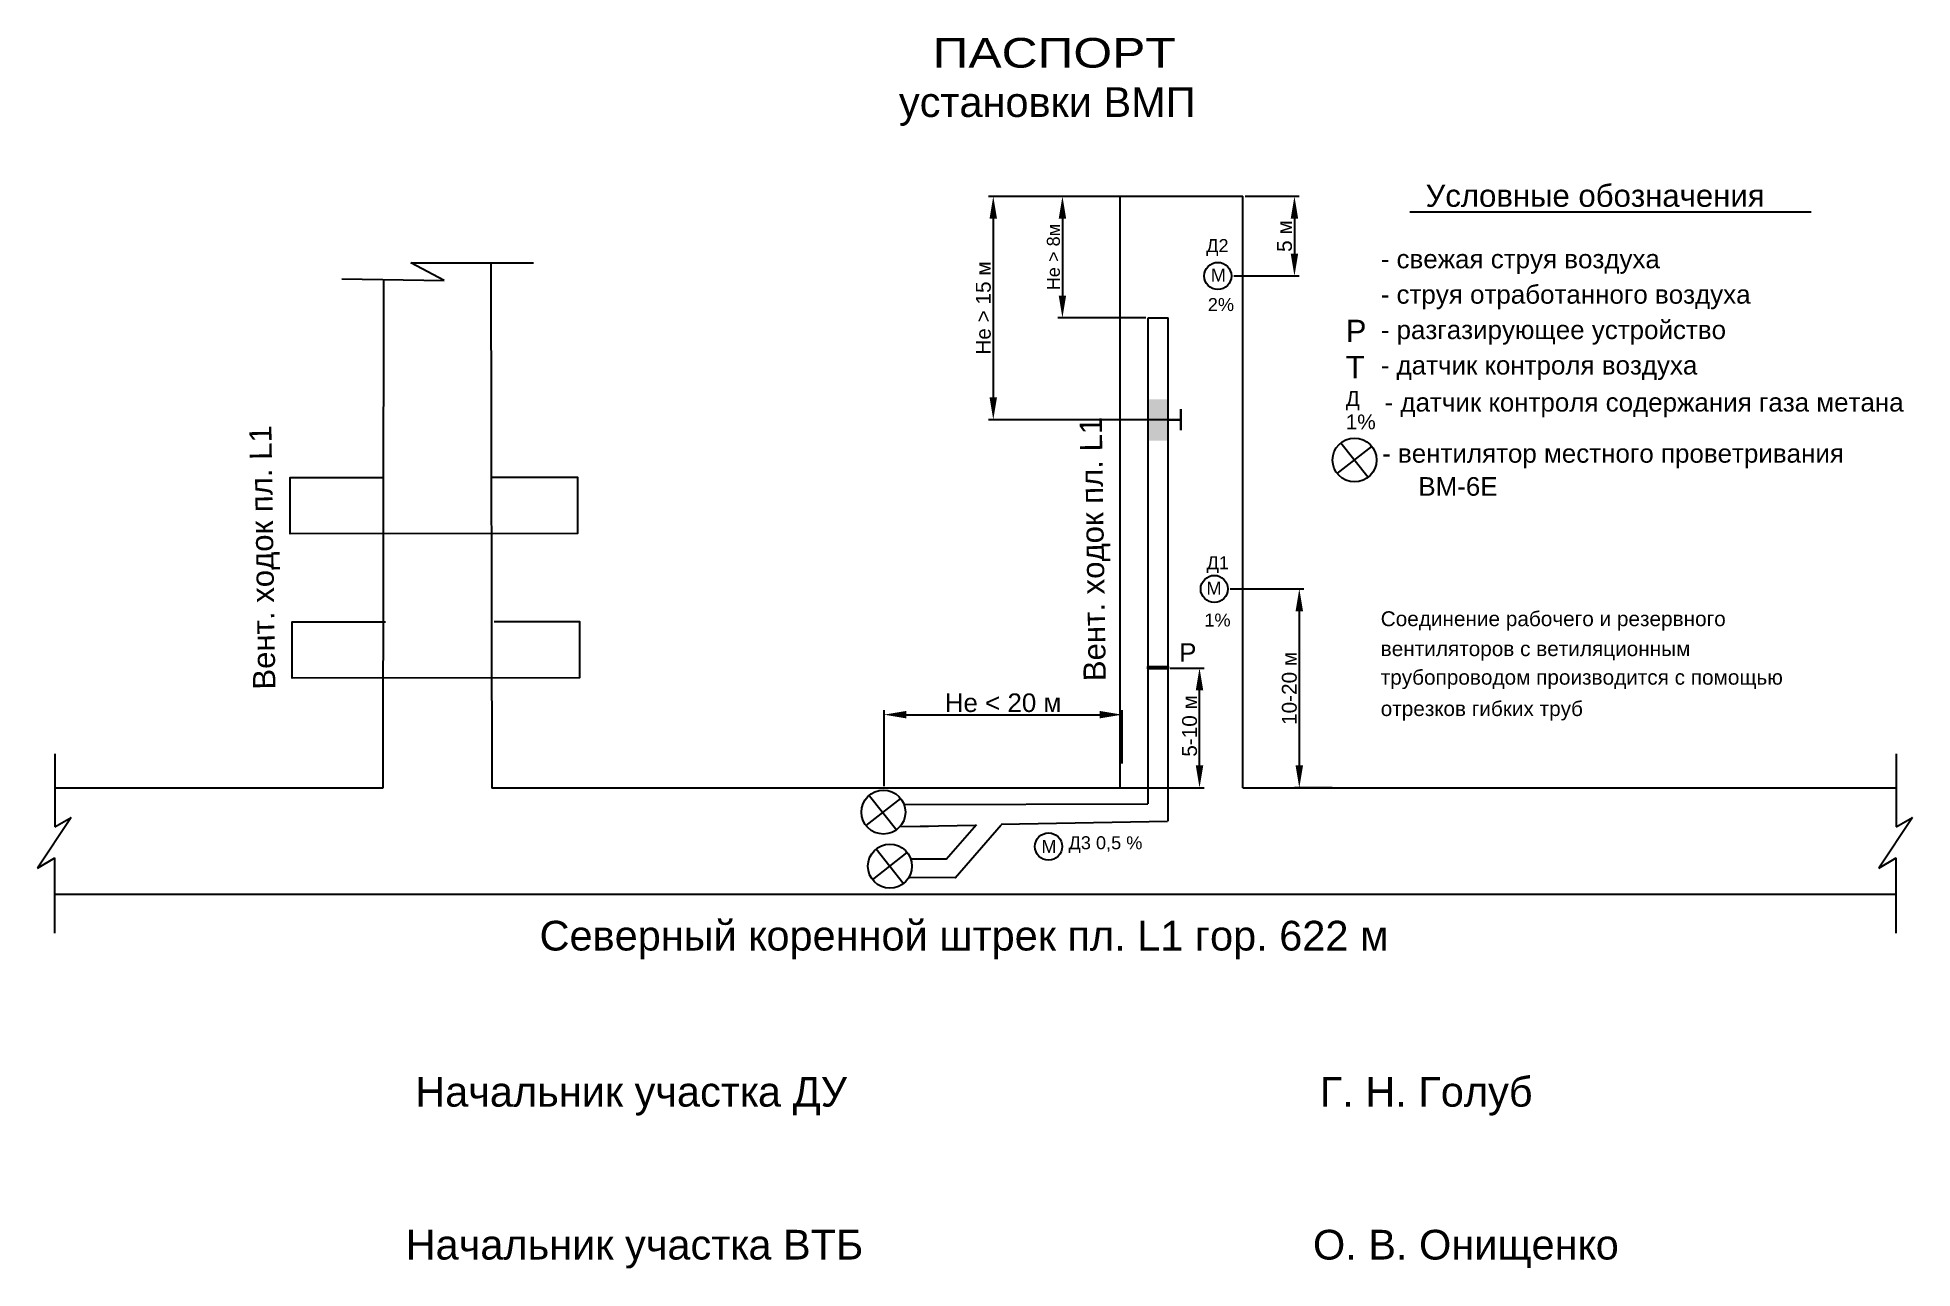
# Model space of a CAD drawing. Header units: millimetres. Extents: x 174 to 679, y 103 to 435.
import ezdxf

# ---------------------------------------------------------------- set-up
doc = ezdxf.new("R2010")
doc.units = ezdxf.units.MM
doc.styles.get("Standard").update_dxf_attribs({"font": 'ARIALUNI.TTF'})
doc.dimstyles.new('ISO-25', dxfattribs={"dimtxt": 2.5, "dimasz": 2.5, "dimexe": 1.25, "dimexo": 0.625, "dimtad": 1, "dimtxsty": 'Standard', "dimcen": 2.5, "dimadec": 0, "dimazin": 0, "dimtfac": 1, "dimtmove": 0, "dimatfit": 3, "dimfxl": 0, "dimarcsym": 0})

# ---------------------------------------------------------------- blocks, each defined once
blk = doc.blocks.new('*D1')
at = {"color": 0, "lineweight": -2}
for p, q in [((479.41, 265.07), (488.52, 265.07)), ((487.27, 238.83), (487.27, 259.07)), ((451.56, 232.83), (488.52, 232.83))]:
    blk.add_line(p, q, dxfattribs=at)
at = {"color": 0}
for points in [[(486.27, 259.07), (488.27, 259.07), (487.27, 265.07)], [(486.27, 238.83), (488.27, 238.83), (487.27, 232.83)]]:
    blk.add_solid(points, dxfattribs=at)
at = {"layer": 'Defpoints', "color": 0}
for p in [(478.79, 265.07), (487.27, 265.07), (450.93, 232.83)]:
    blk.add_point(p, dxfattribs=at)
at = {"color": 0, "insert": (484.61, 249.47), "char_height": 4, "attachment_point": 5, "rotation": 90}
blk.add_mtext('5-10 м', dxfattribs=at)
blk = doc.blocks.new('*D2')
at = {"color": 0, "lineweight": -2}
for p, q in [((495.54, 286.36), (515.39, 286.36)), ((514.14, 280.36), (514.14, 238.83)), ((523.03, 232.83), (512.89, 232.83))]:
    blk.add_line(p, q, dxfattribs=at)
at = {"color": 0}
for points in [[(513.14, 280.36), (515.14, 280.36), (514.14, 286.36)], [(513.14, 238.83), (515.14, 238.83), (514.14, 232.83)]]:
    blk.add_solid(points, dxfattribs=at)
at = {"layer": 'Defpoints', "color": 0}
for p in [(494.92, 286.36), (514.14, 232.83), (523.66, 232.83)]:
    blk.add_point(p, dxfattribs=at)
at = {"color": 0, "insert": (511.47, 259.59), "char_height": 4, "attachment_point": 5, "rotation": 90}
blk.add_mtext('10-20 м', dxfattribs=at)
blk = doc.blocks.new('*D3')
at = {"color": 0, "lineweight": -2}
for p, q in [((499.55, 392.07), (514.08, 392.07)), ((512.83, 386.07), (512.83, 376.62)), ((496.47, 370.62), (514.08, 370.62))]:
    blk.add_line(p, q, dxfattribs=at)
at = {"color": 0}
for points in [[(511.83, 386.07), (513.83, 386.07), (512.83, 392.07)], [(511.83, 376.62), (513.83, 376.62), (512.83, 370.62)]]:
    blk.add_solid(points, dxfattribs=at)
at = {"layer": 'Defpoints', "color": 0}
for p in [(498.93, 392.07), (495.85, 370.62), (512.83, 370.62)]:
    blk.add_point(p, dxfattribs=at)
at = {"color": 0, "insert": (510.17, 381.35), "char_height": 4, "attachment_point": 5, "rotation": 90}
blk.add_mtext('5 м', dxfattribs=at)
blk = doc.blocks.new('*D4')
at = {"color": 0, "lineweight": -2}
for p, q in [((465.28, 392.06), (430.49, 392.06)), ((431.74, 386.06), (431.74, 337.91)), ((481.66, 331.91), (430.49, 331.91))]:
    blk.add_line(p, q, dxfattribs=at)
at = {"color": 0}
for points in [[(430.74, 386.06), (432.74, 386.06), (431.74, 392.06)], [(430.74, 337.91), (432.74, 337.91), (431.74, 331.91)]]:
    blk.add_solid(points, dxfattribs=at)
at = {"layer": 'Defpoints', "color": 0}
for p in [(465.91, 392.06), (431.74, 331.91), (482.28, 331.91)]:
    blk.add_point(p, dxfattribs=at)
at = {"color": 0, "insert": (429.07, 361.99), "char_height": 4, "attachment_point": 5, "rotation": 90}
blk.add_mtext('Не > 15 м', dxfattribs=at)
blk = doc.blocks.new('*D5')
at = {"color": 0, "lineweight": -2}
for p, q in [((467.5, 392.06), (449.11, 392.06)), ((450.36, 386.06), (450.36, 365.35)), ((472.83, 359.35), (449.11, 359.35))]:
    blk.add_line(p, q, dxfattribs=at)
at = {"color": 0}
for points in [[(449.36, 386.06), (451.36, 386.06), (450.36, 392.06)], [(449.36, 365.35), (451.36, 365.35), (450.36, 359.35)]]:
    blk.add_solid(points, dxfattribs=at)
at = {"layer": 'Defpoints', "color": 0}
for p in [(468.13, 392.06), (450.36, 359.35), (473.46, 359.35)]:
    blk.add_point(p, dxfattribs=at)
at = {"color": 0, "insert": (447.94, 375.71), "char_height": 3.5, "attachment_point": 5, "rotation": 90}
blk.add_mtext('Не > 8м', dxfattribs=at)
blk = doc.blocks.new('*D9')
at = {"color": 0, "lineweight": -2}
for p, q in [((402.33, 233.23), (402.33, 253.76)), ((408.33, 252.51), (460.4, 252.51)), ((466.4, 239.36), (466.4, 253.76))]:
    blk.add_line(p, q, dxfattribs=at)
at = {"color": 0}
for points in [[(408.33, 253.51), (408.33, 251.51), (402.33, 252.51)], [(460.4, 253.51), (460.4, 251.51), (466.4, 252.51)]]:
    blk.add_solid(points, dxfattribs=at)
at = {"layer": 'Defpoints', "color": 0}
for p in [(466.4, 252.51), (466.4, 238.73), (402.33, 232.6)]:
    blk.add_point(p, dxfattribs=at)
at = {"color": 0, "insert": (434.36, 255.69), "char_height": 5, "attachment_point": 5}
blk.add_mtext('Не < 20 м', dxfattribs=at)

msp = doc.modelspace()

# ---------------------------------------------------------------- hatches: boundary and pattern name
for points in [[(478.788, 337.38), (473.426, 337.38), (473.426, 326.307), (478.788, 326.307)], [(478.788, 264.869), (478.788, 265.45), (473.426, 265.45), (473.426, 264.869)]]:
    msp.add_hatch(color=256).paths.add_polyline_path(points)

# ---------------------------------------------------------------- linework, layer by layer
for p, q in [((465.905, 232.499), (465.905, 392.071)), ((465.905, 392.071), (498.929, 392.071)), ((498.929, 232.856), (498.929, 392.071)), ((543.913, 387.912), (651.983, 387.912)), ((274.944, 374.171), (307.909, 374.189)), ((283.835, 369.428), (274.944, 374.171)), ((296.808, 232.746), (296.536, 374.183)), ((256.355, 369.889), (283.835, 369.428)), ((267.482, 232.856), (267.636, 369.7)), ((473.426, 228.484), (473.426, 359.35)), ((473.426, 359.35), (478.788, 359.35)), ((478.788, 223.795), (478.788, 359.35)), ((524.352, 317.431), (533.674, 324.709)), ((525.356, 325.717), (532.67, 316.423)), ((179.07, 241.923), (179.07, 222.292)), ((674.901, 241.923), (674.901, 222.292)), ((179.07, 232.856), (267.482, 232.856)), ((296.719, 232.856), (406.234, 232.856)), ((405.925, 232.856), (465.905, 232.856)), ((498.929, 232.856), (674.901, 232.856)), ((397.499, 222.633), (406.821, 229.911)), ((398.409, 230.697), (405.723, 221.403)), ((402.328, 228.32), (402.328, 228.32)), ((402.328, 228.32), (402.328, 228.32)), ((473.328, 228.438), (407.734, 228.248)), ((183.423, 224.866), (174.375, 211.194)), ((179.07, 222.292), (183.423, 224.866)), ((414.303, 222.381), (406.529, 222.287)), ((426.951, 222.63), (412.066, 222.38)), ((419.061, 213.574), (427.195, 222.91)), ((421.464, 208.622), (433.873, 222.864)), ((478.623, 223.766), (433.881, 222.897)), ((679.255, 224.866), (670.207, 211.194)), ((674.901, 222.292), (679.255, 224.866)), ((174.375, 211.194), (179.07, 213.969)), ((179.07, 193.671), (179.07, 213.969)), ((399.236, 208.081), (408.558, 215.359)), ((400.241, 216.367), (407.554, 207.073)), ((419.061, 213.574), (409.489, 213.643)), ((670.207, 211.194), (674.901, 213.969)), ((674.901, 193.671), (674.901, 213.969)), ((421.464, 208.622), (408.986, 208.708)), ((179.07, 204.156), (674.901, 204.156))]:
    msp.add_line(p, q)
at = {"lineweight": 30}
for p, q in [((482.284, 334.72), (482.284, 329.082)), ((478.788, 331.909), (482.284, 331.909))]:
    msp.add_line(p, q, dxfattribs=at)
at = {"lineweight": 25}
for points in [[(296.452, 316.437), (319.775, 316.464), (319.793, 301.305), (242.419, 301.213), (242.401, 316.372), (267.311, 316.402)], [(297.346, 277.563), (320.33, 277.59), (320.348, 262.431), (242.974, 262.339), (242.956, 277.498), (268.125, 277.528)]]:
    msp.add_lwpolyline(points, dxfattribs=at)
msp.add_lwpolyline([(473.378, 265.45), (478.804, 265.45), (478.804, 264.869), (473.378, 264.869)], close=True)
for centre, radius in [((492.186, 370.622), 3.663), ((529.013, 321.07), 5.913), ((491.255, 286.357), 3.663), ((402.16, 226.272), 5.913), ((403.897, 211.72), 5.913), ((446.633, 217.004), 3.663)]:
    msp.add_circle(centre, radius)

# ---------------------------------------------------------------- texts
at = {"width": 1.2}
msp.add_text('ПАСПОРТ', height=8, dxfattribs=at).set_placement((415.401, 426.705))
for s, height, p in [('установки ВМП', 8, (406.334, 413.433)), ('Условные обозначения', 6, (548.14, 389.238)), ('Д2', 3.5, (489.069, 377.04)), ('- свежая струя воздуха', 5, (536.062, 372.695)), ('М', 3.5, (490.305, 369.088)), ('2%', 3.5, (489.504, 361.171)), ('- струя отработанного воздуха', 5, (536.062, 363.161)), ('Р', 6, (526.637, 352.83)), ('- разгазирующее устройство', 5, (536.062, 353.627)), ('Т', 6, (526.637, 343.081)), ('- датчик контроля воздуха', 5, (536.062, 344.093)), ('Д', 4, (526.637, 335.623)), ('1%', 4, (526.637, 329.334)), ('- датчик контроля содержания газа метана', 5, (537.114, 334.112)), ('- вентилятор местного проветривания', 5, (536.449, 320.35)), ('ВМ-6Е', 5, (546.19, 311.464)), ('Д1', 3.5, (489.165, 291.681)), ('М', 3.5, (489.124, 284.802)), ('1%', 3.5, (488.573, 276.244)), ('Соединение рабочего и резервного', 4, (536.062, 276.339)), ('Р', 5, (481.794, 266.738)), ('вентиляторов с ветиляционным', 4, (536.062, 268.274)), ('трубопроводом производится с помощью', 4, (536.062, 260.589)), ('отрезков гибких труб', 4, (536.062, 252.145)), ('М', 3.5, (444.689, 215.281)), ('Д3 0,5 %', 3.5, (451.999, 216.275)), ('Северный коренной штрек пл. L1 гор. 622 м', 8, (309.565, 189.012)), ('Начальник участка ДУ                                         Г. Н. Голуб', 8, (276.087, 146.984)), ('Начальник участка ВТБ                                       О. В. Онищенко', 8, (273.512, 105.816))]:
    msp.add_text(s, height=height).set_placement(p)
for p in [(238.446, 259.29), (462.054, 261.551)]:
    msp.add_text('Вент. ходок пл. L1', height=6, rotation=90.88382).set_placement(p)

# ---------------------------------------------------------------- dimensions: what is measured, and where the dimension line sits
for base, p1, p2, text, override, picture, middle in [((431.736, 331.909), (465.905, 392.064), (482.284, 331.909), 'Не > 15 м', {"dimtxt": 4, "dimasz": 6}, '*D4', (429.067, 361.987)), ((450.357, 359.35), (468.13, 392.064), (473.456, 359.35), 'Не > 8м', {"dimtxt": 3.5, "dimasz": 6}, '*D5', (447.944, 375.707)), ((512.833, 370.622), (498.929, 392.071), (495.85, 370.622), '5 м', {"dimtxt": 4, "dimasz": 6}, '*D3', (510.174, 381.346)), ((514.137, 232.833), (494.918, 286.357), (523.656, 232.833), '10-20 м', {"dimtxt": 4, "dimasz": 6}, '*D2', (511.468, 259.595))]:
    dim = msp.add_linear_dim(base=base, p1=p1, p2=p2, angle=90, text=text, dimstyle='ISO-25', override=override)
    dim.commit()
    dim.dimension.update_dxf_attribs({"geometry": picture, "text_midpoint": middle})
dim = msp.add_linear_dim(base=(466.396, 252.515), p1=(402.328, 232.602), p2=(466.396, 238.734), text='Не < 20 м', dimstyle='ISO-25', override={"dimtxt": 5, "dimasz": 6})
dim.commit()
dim.dimension.update_dxf_attribs({"geometry": '*D9', "text_midpoint": (434.362, 255.694)})
dim = msp.add_linear_dim(base=(487.274, 265.071), p1=(450.934, 232.83), p2=(478.788, 265.071), angle=90, text='5-10 м', dimstyle='ISO-25', override={"dimtxt": 4, "dimasz": 6})
dim.commit()
dim.dimension.update_dxf_attribs({"geometry": '*D1', "text_midpoint": (487.274, 249.465), "dimtype": 160})

doc.saveas('drawing.dxf')
